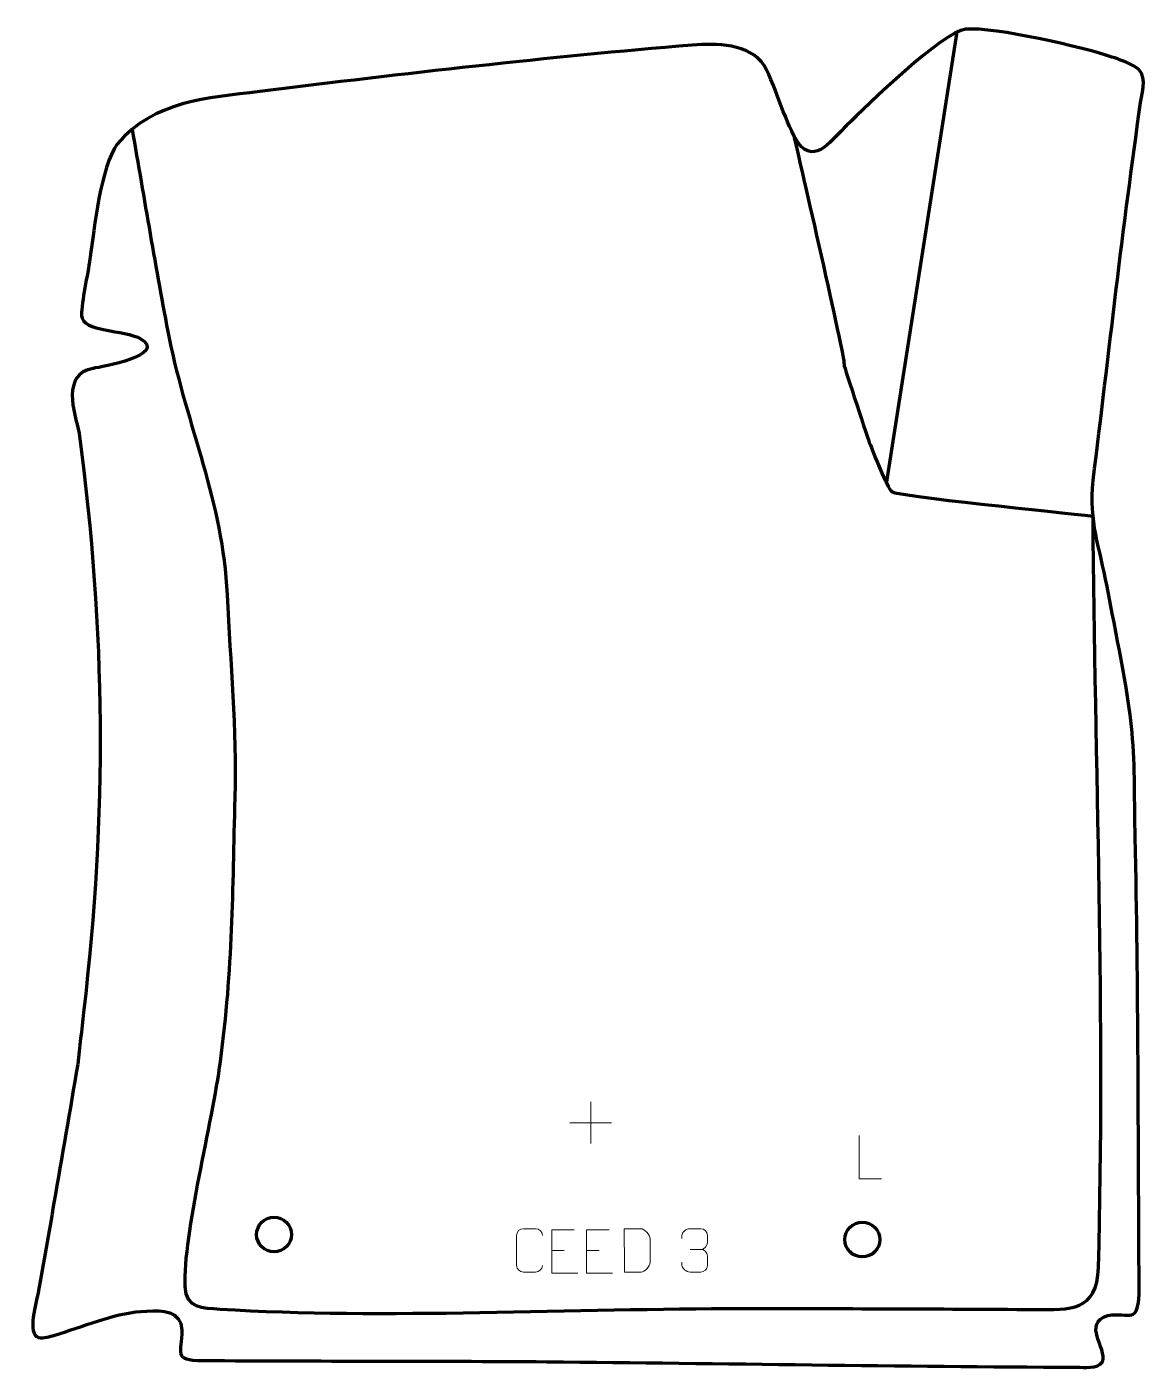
# Model space of a CAD drawing. Header units: millimetres. Extents: x -635 to 10, y -34 to 738.
import ezdxf

# ---------------------------------------------------------------- set-up
doc = ezdxf.new("R2010")
doc.units = ezdxf.units.MM
doc.header["$MEASUREMENT"] = 0
doc.layers.add('layer 2', color=7, linetype='Continuous')
doc.layers.add('layer 3', color=7, linetype='Continuous')

msp = doc.modelspace()

# ---------------------------------------------------------------- linework, layer by layer
at = {"layer": 'layer 2', "color": 250, "lineweight": 200}
for centre in [(-492.424, 43.2474), (-154.275, 40.3374)]:
    msp.add_ellipse(centre, major_axis=(0, 10), ratio=1, dxfattribs=at)
at = {"layer": 'layer 2', "color": 140, "lineweight": 158}
msp.add_open_spline([(-140.288, 474.9291), (-140.288, 474.9291), (-99.7518, 734.6439), (-99.7518, 734.6439)], degree=3, dxfattribs=at)
for points, knots in [([(-574.0272, 678.656), (-566.9265, 638.7506), (-560.5182, 598.3686), (-552.7289, 558.6349), (-552.7289, 558.6349), (-542.3738, 507.3597), (-521.8638, 464.8051), (-519.3821, 411.0926), (-519.3821, 411.0926), (-517.5543, 371.5286), (-513.9183, 334.1848), (-514.9814, 294.417), (-514.9814, 294.417), (-516.4225, 240.5121), (-516.1985, 196.2265), (-523.4096, 142.5403), (-523.4096, 142.5403), (-527.9065, 108.5656), (-544.8044, 43.1855), (-543.7258, 13.3062), (-543.7258, 13.3062), (-543.2693, 0.6525), (-533.3666, 1.0439), (-523.6372, 0.4275), (-523.6372, 0.4275), (-430.3168, -5.4846), (-318.3268, 0.8035), (-222.7926, 0.7303), (-222.7926, 0.7303), (-166.8658, 0.6891), (-110.9403, 0.55), (-55.0147, 0.1522), (-55.0147, 0.1522), (-34.5401, 0.0025), (-19.3529, -1.0482), (-18.5964, 24.2656), (-18.5964, 24.2656), (-14.3855, 165.2249), (-20.5398, 314.5118), (-21.6591, 456.3146)], [0, 0, 0, 0, 0.09090909, 0.09090909, 0.09090909, 0.09090909, 0.18181818, 0.18181818, 0.18181818, 0.18181818, 0.27272727, 0.27272727, 0.27272727, 0.27272727, 0.36363636, 0.36363636, 0.36363636, 0.36363636, 0.45454545, 0.45454545, 0.45454545, 0.45454545, 0.54545455, 0.54545455, 0.54545455, 0.54545455, 0.63636364, 0.63636364, 0.63636364, 0.63636364, 0.72727273, 0.72727273, 0.72727273, 0.72727273, 0.81818182, 0.81818182, 0.81818182, 0.81818182, 1, 1, 1, 1]), ([(-193.7096, 675.2969), (-190.7846, 662.0667), (-164.2491, 547.7935), (-164.7929, 543.4432), (-164.7929, 543.4432), (-164.9252, 542.3849), (-150.1085, 498.1994), (-150.1085, 498.1994), (-150.1085, 498.1994), (-148.0438, 493.2131), (-140.3844, 472.6866), (-137.1749, 470.3328), (-137.1749, 470.3328), (-133.5355, 467.6639), (-42.3501, 458.6358), (-21.6591, 456.3146)], [0, 0, 0, 0, 0.2, 0.2, 0.2, 0.2, 0.4, 0.4, 0.4, 0.4, 0.6, 0.6, 0.6, 0.6, 1, 1, 1, 1])]:
    msp.add_open_spline(points, degree=3, knots=knots, dxfattribs=at)
at = {"layer": 'layer 3', "color": 242, "lineweight": 158}
msp.add_open_spline([(-605.2285, 141.1112), (-604.1234, 151.0145), (-603.0183, 160.9178), (-601.9132, 170.8211), (-601.9132, 170.8211), (-588.425, 285.6898), (-589.2743, 388.9526), (-604.3874, 503.9825), (-604.3874, 503.9825), (-607.3655, 516.3854), (-614.7346, 537.8829), (-596.3993, 541.2238), (-596.3993, 541.2238), (-591.7209, 542.0763), (-552.7839, 548.7571), (-569.4197, 558.4058), (-569.4197, 558.4058), (-578.0602, 563.4172), (-603.034, 562.0761), (-603.0496, 571.6223), (-603.0496, 571.6223), (-603.0627, 579.6085), (-599.511, 595.4247), (-598.2166, 604.1347), (-598.2166, 604.1347), (-598.2166, 604.1347), (-598.08, 605.0539), (-598.08, 605.0539), (-598.08, 605.0539), (-595.9193, 621.5477), (-591.9502, 657.0702), (-582.6846, 670.1765), (-582.6846, 670.1765), (-560.9475, 695.2924), (-531.3837, 696.5942), (-500.6627, 700.4265), (-500.6627, 700.4265), (-418.0014, 710.6378), (-335.0425, 720.1573), (-252.0435, 727.1446), (-252.0435, 727.1446), (-238.6366, 728.1646), (-218.8455, 728.0682), (-210.7411, 715.3535), (-210.7411, 715.3535), (-203.4304, 702.2679), (-198.3402, 681.061), (-190.9326, 670.7851), (-190.9326, 670.7851), (-181.4904, 657.6867), (-170.8088, 673.6791), (-163.3291, 680.9503), (-163.3291, 680.9503), (-151.6267, 692.049), (-108.0383, 735.1504), (-94.7671, 736.227), (-94.7671, 736.227), (-77.9479, 737.5913), (-27.6836, 725.8597), (-10.767, 720.2428), (-10.767, 720.2428), (-6.3762, 718.7849), (-2.0314, 717.198), (2.0736, 715.0498), (2.0736, 715.0498), (10.0155, 710.5605), (6.8503, 701.8329), (5.6933, 694.0708), (5.6933, 694.0708), (-4.647, 621.8637), (-12.6707, 549.31), (-21.5852, 476.9138), (-21.5852, 476.9138), (-24.0202, 452.2384), (-17.9047, 439.1912), (-13.5867, 415.7395), (-13.5867, 415.7395), (-8.5832, 388.7888), (-1.8021, 358.7768), (0.7941, 331.7386), (0.7941, 331.7386), (2.5759, 312.2756), (2.0579, 291.2104), (2.5885, 271.478), (2.5885, 271.478), (4.4856, 185.4195), (4.2409, 99.3286), (4.8403, 13.2546), (4.8403, 13.2546), (5.0052, -10.4333), (-1.1256, -0.6034), (-13.1146, -3.3676), (-13.1146, -3.3676), (-28.1262, -7.9097), (-13.425, -22.1547), (-16.2534, -29.846), (-16.2534, -29.846), (-19.1324, -34.1506), (-26.5663, -33.0015), (-31.1507, -32.9893), (-31.1507, -32.9893), (-132.5101, -32.7206), (-234.2294, -30.7634), (-335.6356, -29.8576), (-335.6356, -29.8576), (-401.533, -29.4029), (-467.4365, -29.628), (-533.3326, -29.1856), (-533.3326, -29.1856), (-551.3182, -29.0648), (-545.1826, -24.8154), (-545.5043, -11.7486), (-545.5043, -11.7486), (-545.7861, -0.2991), (-556.6298, -0.395), (-565.5074, -0.7227), (-565.5074, -0.7227), (-565.5074, -0.7227), (-568.8288, -0.9396), (-568.8288, -0.9396), (-568.8288, -0.9396), (-585.4538, -2.4054), (-602.4446, -9.678), (-618.3749, -14.5891), (-618.3749, -14.5891), (-621.2781, -15.4541), (-624.7219, -16.49), (-627.7643, -15.9391), (-627.7643, -15.9391), (-634.5011, -14.2433), (-628.9913, 4.6597), (-627.9995, 9.8743), (-627.9995, 9.8743), (-624.741, 27.0069), (-621.8708, 44.2173), (-618.9208, 61.4053), (-618.9208, 61.4053), (-614.3567, 87.9739), (-609.7926, 114.5426), (-605.2285, 141.1112)], degree=3, knots=[0, 0, 0, 0, 0.02777778, 0.02777778, 0.02777778, 0.02777778, 0.05555556, 0.05555556, 0.05555556, 0.05555556, 0.08333333, 0.08333333, 0.08333333, 0.08333333, 0.11111111, 0.11111111, 0.11111111, 0.11111111, 0.13888889, 0.13888889, 0.13888889, 0.13888889, 0.16666667, 0.16666667, 0.16666667, 0.16666667, 0.19444444, 0.19444444, 0.19444444, 0.19444444, 0.22222222, 0.22222222, 0.22222222, 0.22222222, 0.25, 0.25, 0.25, 0.25, 0.27777778, 0.27777778, 0.27777778, 0.27777778, 0.30555556, 0.30555556, 0.30555556, 0.30555556, 0.33333333, 0.33333333, 0.33333333, 0.33333333, 0.36111111, 0.36111111, 0.36111111, 0.36111111, 0.38888889, 0.38888889, 0.38888889, 0.38888889, 0.41666667, 0.41666667, 0.41666667, 0.41666667, 0.44444444, 0.44444444, 0.44444444, 0.44444444, 0.47222222, 0.47222222, 0.47222222, 0.47222222, 0.5, 0.5, 0.5, 0.5, 0.52777778, 0.52777778, 0.52777778, 0.52777778, 0.55555556, 0.55555556, 0.55555556, 0.55555556, 0.58333333, 0.58333333, 0.58333333, 0.58333333, 0.61111111, 0.61111111, 0.61111111, 0.61111111, 0.63888889, 0.63888889, 0.63888889, 0.63888889, 0.66666667, 0.66666667, 0.66666667, 0.66666667, 0.69444444, 0.69444444, 0.69444444, 0.69444444, 0.72222222, 0.72222222, 0.72222222, 0.72222222, 0.75, 0.75, 0.75, 0.75, 0.77777778, 0.77777778, 0.77777778, 0.77777778, 0.80555556, 0.80555556, 0.80555556, 0.80555556, 0.83333333, 0.83333333, 0.83333333, 0.83333333, 0.86111111, 0.86111111, 0.86111111, 0.86111111, 0.88888889, 0.88888889, 0.88888889, 0.88888889, 0.91666667, 0.91666667, 0.91666667, 0.91666667, 0.94444444, 0.94444444, 0.94444444, 0.94444444, 1, 1, 1, 1], dxfattribs=at)
at = {"layer": 'layer 3', "color": 250, "lineweight": 9}
for points in [[(-310.3751, 119.5303), (-310.3751, 119.5303), (-310.3751, 95.5524), (-310.3751, 95.5524)], [(-322.364, 107.5413), (-322.364, 107.5413), (-298.3861, 107.5413), (-298.3861, 107.5413)], [(-332.732, 34.1246), (-332.732, 34.1246), (-325.5639, 34.1246), (-325.5639, 34.1246)], [(-312.732, 34.1246), (-312.732, 34.1246), (-305.5639, 34.1246), (-305.5639, 34.1246)], [(-253.2993, 34.6736), (-253.2993, 34.6736), (-247.1029, 34.6736), (-247.1029, 34.6736)]]:
    msp.add_open_spline(points, degree=3, dxfattribs=at)
for points, knots in [([(-143.2248, 75.2489), (-143.2248, 75.2489), (-156.1739, 75.2489), (-156.1739, 75.2489), (-156.1739, 75.2489), (-156.1739, 75.2489), (-156.1739, 100.2025), (-156.1739, 100.2025)], [0, 0, 0, 0, 0.33333333, 0.33333333, 0.33333333, 0.33333333, 1, 1, 1, 1]), ([(-338.1409, 25.4656), (-338.2807, 23.1422), (-339.9579, 21.6626), (-342.1056, 21.6518), (-342.1056, 21.6518), (-344.4375, 21.6522), (-346.7694, 21.6522), (-349.1009, 21.6518), (-349.1009, 21.6518), (-351.0259, 21.5464), (-352.998, 23.4309), (-352.9868, 25.4482), (-352.9868, 25.4482), (-352.9864, 31.2183), (-352.9864, 36.988), (-352.9868, 42.7573), (-352.9868, 42.7573), (-352.9826, 44.8954), (-351.2359, 46.6146), (-349.0835, 46.6011), (-349.0835, 46.6011), (-346.7578, 46.6011), (-344.4317, 46.6011), (-342.1056, 46.6011), (-342.1056, 46.6011), (-340.159, 46.6366), (-338.1676, 45.1451), (-338.1409, 42.7075)], [0, 0, 0, 0, 0.125, 0.125, 0.125, 0.125, 0.25, 0.25, 0.25, 0.25, 0.375, 0.375, 0.375, 0.375, 0.5, 0.5, 0.5, 0.5, 0.625, 0.625, 0.625, 0.625, 0.75, 0.75, 0.75, 0.75, 1, 1, 1, 1]), ([(-291.0368, 21.6777), (-288.705, 21.6781), (-283.7548, 21.6541), (-281.4233, 21.6538), (-281.4233, 21.6538), (-279.4983, 21.5484), (-276.1797, 25.09), (-276.1909, 27.1073), (-276.1909, 27.1073), (-276.1913, 32.8774), (-276.1913, 35.0471), (-276.1909, 40.8164), (-276.1909, 40.8164), (-276.1952, 42.9545), (-279.5697, 46.6146), (-281.7221, 46.6011), (-281.7221, 46.6011), (-284.0478, 46.6011), (-288.7721, 46.6011), (-291.0982, 46.6011), (-291.0982, 46.6011), (-291.0978, 40.8542), (-291.0365, 27.425), (-291.0368, 21.6777)], [0, 0, 0, 0, 0.14285714, 0.14285714, 0.14285714, 0.14285714, 0.28571429, 0.28571429, 0.28571429, 0.28571429, 0.42857143, 0.42857143, 0.42857143, 0.42857143, 0.57142857, 0.57142857, 0.57142857, 0.57142857, 0.71428571, 0.71428571, 0.71428571, 0.71428571, 1, 1, 1, 1]), ([(-258.009, 40.9188), (-258.009, 40.9188), (-258.009, 42.776), (-258.009, 42.776), (-258.009, 42.776), (-258.0233, 44.5179), (-255.3588, 46.636), (-253.2997, 46.6133), (-253.2997, 46.6133), (-251.2356, 46.6133), (-249.1716, 46.6133), (-247.1079, 46.6133), (-247.1079, 46.6133), (-244.9134, 46.6221), (-243.3151, 44.7753), (-243.2707, 42.8632), (-243.2707, 42.8632), (-243.2711, 41.4281), (-243.2711, 39.993), (-243.2707, 38.5575), (-243.2707, 38.5575), (-243.3193, 36.904), (-244.9219, 34.674), (-247.1202, 34.684), (-247.1202, 34.684), (-244.9165, 34.6728), (-243.3085, 32.8696), (-243.2545, 30.8101), (-243.2545, 30.8101), (-243.2549, 29.0254), (-243.2549, 27.2407), (-243.2545, 25.4556), (-243.2545, 25.4556), (-243.2444, 23.3942), (-245.2993, 21.6311), (-247.1202, 21.6392), (-247.1202, 21.6392), (-249.1855, 21.6395), (-251.2507, 21.6395), (-253.3163, 21.6392), (-253.3163, 21.6392), (-255.4849, 21.6507), (-258.0159, 24.0509), (-258.0345, 25.5127), (-258.0345, 25.5127), (-258.0345, 25.5127), (-258.0345, 27.4213), (-258.0345, 27.4213)], [0, 0, 0, 0, 0.07692308, 0.07692308, 0.07692308, 0.07692308, 0.15384615, 0.15384615, 0.15384615, 0.15384615, 0.23076923, 0.23076923, 0.23076923, 0.23076923, 0.30769231, 0.30769231, 0.30769231, 0.30769231, 0.38461538, 0.38461538, 0.38461538, 0.38461538, 0.46153846, 0.46153846, 0.46153846, 0.46153846, 0.53846154, 0.53846154, 0.53846154, 0.53846154, 0.61538462, 0.61538462, 0.61538462, 0.61538462, 0.69230769, 0.69230769, 0.69230769, 0.69230769, 0.76923077, 0.76923077, 0.76923077, 0.76923077, 0.84615385, 0.84615385, 0.84615385, 0.84615385, 1, 1, 1, 1]), ([(-319.8581, 46.0043), (-319.8581, 46.0043), (-332.732, 46.0043), (-332.732, 46.0043), (-332.732, 46.0043), (-332.732, 46.0043), (-332.732, 21.0507), (-332.732, 21.0507), (-332.732, 21.0507), (-332.732, 21.0507), (-317.8662, 21.0507), (-317.8662, 21.0507)], [0, 0, 0, 0, 0.25, 0.25, 0.25, 0.25, 0.5, 0.5, 0.5, 0.5, 1, 1, 1, 1]), ([(-299.8581, 46.0043), (-299.8581, 46.0043), (-312.732, 46.0043), (-312.732, 46.0043), (-312.732, 46.0043), (-312.732, 46.0043), (-312.732, 21.0507), (-312.732, 21.0507), (-312.732, 21.0507), (-312.732, 21.0507), (-297.8662, 21.0507), (-297.8662, 21.0507)], [0, 0, 0, 0, 0.25, 0.25, 0.25, 0.25, 0.5, 0.5, 0.5, 0.5, 1, 1, 1, 1])]:
    msp.add_open_spline(points, degree=3, knots=knots, dxfattribs=at)

doc.saveas('drawing.dxf')
